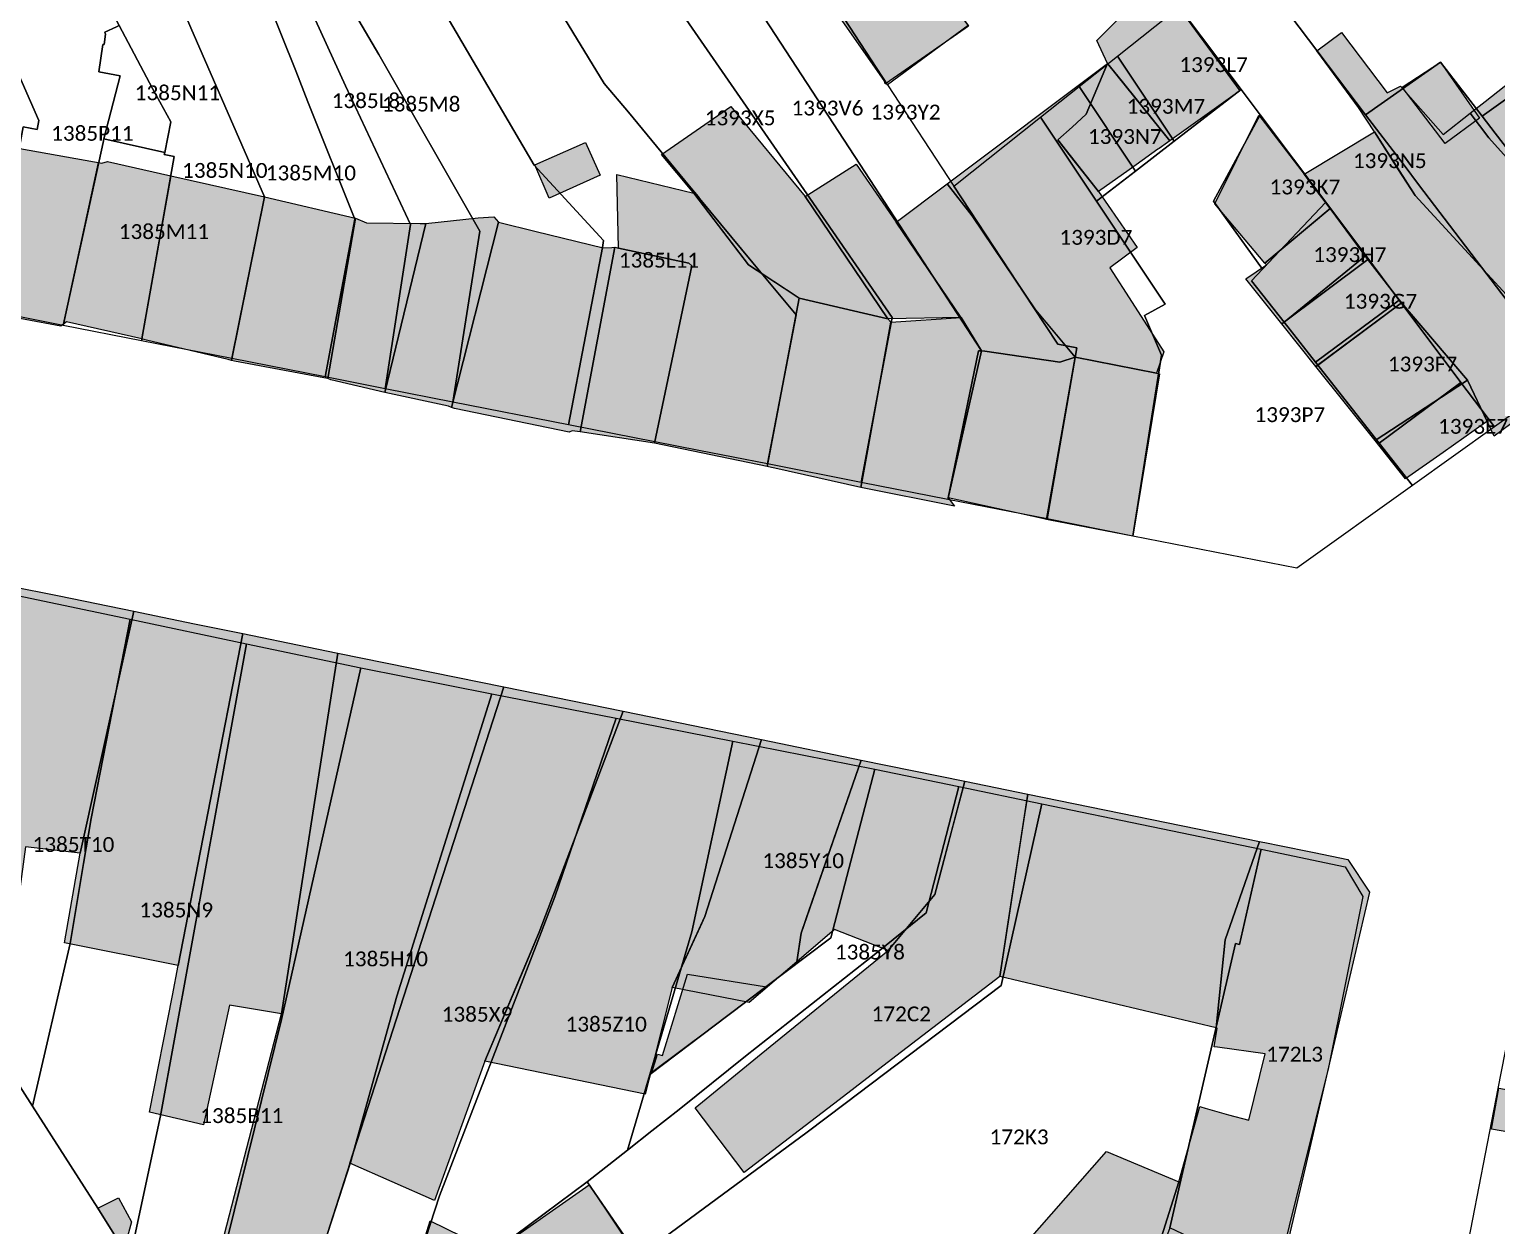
# Model space of a CAD drawing. Header units: metres. Extents: x 113120 to 240396, y 120329 to 242116.
# Drawn here: x 116539.4 to 116618.3, y 121704.6 to 121769 of the extents above; entities that cross this region are included whole.
import ezdxf

# ---------------------------------------------------------------- set-up
doc = ezdxf.new("R2010")
doc.units = ezdxf.units.M
doc.header["$LTSCALE"] = 3
for name, color, linetype, lineweight in [('Bpn_CaPa', 78, 'Continuous', 0), ('Bpn_ReBu', 4, 'Continuous', 0), ('Bpt_CaNu', 7, 'Continuous', 0), ('Hachure bâtiment', 11, 'Continuous', 0)]:
    doc.layers.add(name, color=color, linetype=linetype, lineweight=lineweight)
doc.styles.add('Legend', font='')
doc.styles.get('Legend').set_extended_font_data('Calibri')

msp = doc.modelspace()

# ---------------------------------------------------------------- hatches: boundary and pattern name
at = {"layer": 'Hachure bâtiment'}
h = msp.add_hatch(color=256, dxfattribs=at)
h.dxf.hatch_style = 1
h.paths.add_polyline_path([(116632.772, 121757.809), (116623.34, 121769.505), (116619.287, 121774.258), (116616.855, 121777.885), (116622.573, 121779.522), (116636.965, 121760.913), (116636.97, 121760.907)])
h.paths.add_polyline_path([(116617.417, 121764.168), (116615.567, 121762.801), (116613.259, 121765.843), (116615.317, 121767.184)], flags=16)
h = msp.add_hatch(color=256, dxfattribs=at)
h.dxf.hatch_style = 1
h.paths.add_polyline_path([(116589.928, 121769.129), (116589.745, 121768.997), (116585.451, 121766.029), (116585.441, 121766.022), (116585.375, 121766.192), (116582.788, 121769.908), (116587.095, 121772.938)])
h = msp.add_hatch(color=256, dxfattribs=at)
h.dxf.hatch_style = 1
h.paths.add_polyline_path([(116600.842, 121770.67), (116604.525, 121765.649), (116600.755, 121762.959), (116597.408, 121767.117), (116596.819, 121768.348), (116599.924, 121771.487)])
h = msp.add_hatch(color=256, dxfattribs=at)
h.dxf.hatch_style = 1
h.paths.add_polyline_path([(116617.417, 121764.168), (116615.567, 121762.801), (116613.259, 121765.843), (116615.317, 121767.184)], flags=16)
h.paths.add_polyline_path([(116613.067, 121761.397), (116611.772, 121763.433), (116610.918, 121764.752), (116608.67, 121767.8), (116610, 121768.779), (116612.46, 121765.532), (116613.162, 121765.887), (116615.461, 121763.286), (116616.915, 121764.433), (116617.933, 121763.11), (116620.312, 121760.462), (116626.974, 121753.528), (116625.607, 121752.519), (116625.228, 121752.239), (116623.497, 121750.962), (116622.768, 121750.423), (116613.951, 121760.009)])
h = msp.add_hatch(color=256, dxfattribs=at)
h.dxf.hatch_style = 1
h.paths.add_polyline_path([(116590.122, 121758.91), (116588.774, 121760.634), (116597.408, 121767.117), (116596.256, 121764.384), (116595.494, 121763.693), (116594.733, 121763.001), (116596.918, 121760.221), (116598.995, 121757.208), (116597.528, 121756.125), (116598.736, 121754.248), (116600.441, 121751.602), (116600.047, 121750.446), (116595.664, 121751.317), (116593.885, 121753.436), (116593.53, 121753.859)])
h = msp.add_hatch(color=256, dxfattribs=at)
h.dxf.hatch_style = 1
h.paths.add_polyline_path([(116596.256, 121764.384), (116597.408, 121767.117), (116598.192, 121766.143), (116600.755, 121762.959), (116600.624, 121762.865), (116600.178, 121762.547), (116600.107, 121762.496), (116598.942, 121761.665), (116598.563, 121761.394), (116596.918, 121760.221), (116595.344, 121762.223), (116594.733, 121763.001), (116595.494, 121763.693)])
h = msp.add_hatch(color=256, dxfattribs=at)
h.dxf.hatch_style = 1
h.paths.add_polyline_path([(116617.417, 121764.168), (116615.567, 121762.801), (116613.259, 121765.843), (116615.317, 121767.184)], flags=16)
h.paths.add_polyline_path([(116611.772, 121763.433), (116613.951, 121760.009), (116622.768, 121750.423), (116618.214, 121747.061), (116616.769, 121750.063), (116613.229, 121754.24), (116611.412, 121756.562), (116609.38, 121759.307), (116607.985, 121761.151)])
h = msp.add_hatch(color=256, dxfattribs=at)
h.dxf.hatch_style = 1
h.paths.add_polyline_path([(116626.974, 121753.528), (116620.312, 121760.462), (116617.933, 121763.11), (116616.915, 121764.433), (116617.728, 121765.075), (116619.868, 121766.764), (116623.642, 121763.316), (116629.577, 121755.449)])
h.paths.add_polyline_path([(116617.417, 121764.168), (116615.567, 121762.801), (116613.259, 121765.843), (116615.317, 121767.184)], flags=16)
h = msp.add_hatch(color=256, dxfattribs=at)
h.dxf.hatch_style = 1
h.paths.add_polyline_path([(116573.405, 121762.216), (116577.137, 121764.802), (116581.138, 121759.959), (116585.583, 121753.369), (116580.808, 121754.487), (116578.075, 121756.281), (116575.141, 121760.127)])
h = msp.add_hatch(color=256, dxfattribs=at)
h.dxf.hatch_style = 1
h.paths.add_polyline_path([(116605.549, 121764.343), (116607.985, 121761.151), (116609.38, 121759.307), (116605.872, 121756.37), (116603.182, 121759.555)])
h = msp.add_hatch(color=256, dxfattribs=at)
h.dxf.hatch_style = 1
h.paths.add_polyline_path([(116542.886, 121761.829), (116543.107, 121761.787), (116541.216, 121753.089), (116541.074, 121752.969), (116537.213, 121753.687), (116538.869, 121762.546)])
h = msp.add_hatch(color=256, dxfattribs=at)
h.dxf.hatch_style = 1
h.paths.add_polyline_path([(116570.1, 121761.101), (116567.35, 121759.868), (116566.574, 121761.662), (116569.317, 121762.868)])
h = msp.add_hatch(color=256, dxfattribs=at)
h.dxf.hatch_style = 1
h.paths.add_polyline_path([(116546.996, 121761.077), (116545.439, 121752.291), (116541.369, 121753.218), (116541.216, 121753.089), (116543.107, 121761.787), (116543.278, 121761.754), (116543.581, 121761.849)])
h = msp.add_hatch(color=256, dxfattribs=at)
h.dxf.hatch_style = 1
h.paths.add_polyline_path([(116583.87, 121761.704), (116586.026, 121758.57), (116589.507, 121753.439), (116585.583, 121753.369), (116581.138, 121759.959)])
h = msp.add_hatch(color=256, dxfattribs=at)
h.dxf.hatch_style = 1
h.paths.add_polyline_path([(116552.033, 121759.94), (116550.25, 121751.133), (116550.073, 121751.175), (116545.674, 121752.227), (116545.439, 121752.291), (116546.996, 121761.077)])
h = msp.add_hatch(color=256, dxfattribs=at)
h.dxf.hatch_style = 1
h.paths.add_polyline_path([(116579.994, 121755.022), (116580.808, 121754.487), (116579.084, 121745.421), (116573.024, 121746.678), (116575.03, 121756.225), (116574.867, 121756.371), (116571.091, 121757.18), (116571, 121761.133), (116575.141, 121760.127), (116575.697, 121759.399), (116578.075, 121756.281)])
h = msp.add_hatch(color=256, dxfattribs=at)
h.dxf.hatch_style = 1
h.paths.add_polyline_path([(116590.791, 121751.638), (116590.625, 121751.647), (116590.614, 121751.664), (116589.636, 121753.249), (116589.642, 121753.253), (116589.648, 121753.256), (116589.519, 121753.439), (116589.507, 121753.439), (116586.026, 121758.57), (116588.774, 121760.634), (116590.122, 121758.91), (116590.889, 121757.774), (116593.53, 121753.859), (116595.664, 121751.317), (116594.83, 121751.037)])
h = msp.add_hatch(color=256, dxfattribs=at)
h.dxf.hatch_style = 1
h.paths.add_polyline_path([(116556.925, 121758.785), (116555.447, 121750.157), (116555.231, 121750.197), (116550.421, 121751.095), (116550.25, 121751.133), (116552.033, 121759.94)])
h = msp.add_hatch(color=256, dxfattribs=at)
h.dxf.hatch_style = 1
h.paths.add_polyline_path([(116609.372, 121759.3), (116609.38, 121759.307), (116611.412, 121756.562), (116606.781, 121753.104), (116604.855, 121755.518), (116605.955, 121756.272), (116605.872, 121756.37)])
h = msp.add_hatch(color=256, dxfattribs=at)
h.dxf.hatch_style = 1
h.paths.add_polyline_path([(116557.518, 121758.548), (116560.419, 121758.5), (116560.716, 121758.504), (116558.502, 121749.404), (116555.605, 121750.089), (116555.447, 121750.157), (116556.925, 121758.785)])
h = msp.add_hatch(color=256, dxfattribs=at)
h.dxf.hatch_style = 1
h.paths.add_polyline_path([(116564.623, 121758.568), (116562.101, 121748.605), (116561.942, 121748.673), (116558.502, 121749.404), (116560.716, 121758.504), (116563.528, 121758.815), (116564.375, 121758.863)])
h = msp.add_hatch(color=256, dxfattribs=at)
h.dxf.hatch_style = 1
h.paths.add_polyline_path([(116566.652, 121758.072), (116570.263, 121757.19), (116570.725, 121757.216), (116570.879, 121757.225), (116569.015, 121747.286), (116568.583, 121747.352), (116568.434, 121747.266), (116562.259, 121748.537), (116562.101, 121748.605), (116564.623, 121758.568)])
h = msp.add_hatch(color=256, dxfattribs=at)
h.dxf.hatch_style = 1
h.paths.add_polyline_path([(116571.091, 121757.18), (116574.867, 121756.371), (116575.03, 121756.225), (116573.024, 121746.678), (116569.015, 121747.286), (116570.879, 121757.225)])
h = msp.add_hatch(color=256, dxfattribs=at)
h.dxf.hatch_style = 1
h.paths.add_polyline_path([(116613.228, 121754.24), (116608.619, 121750.801), (116606.781, 121753.104), (116611.412, 121756.562)])
h = msp.add_hatch(color=256, dxfattribs=at)
h.dxf.hatch_style = 1
h.paths.add_polyline_path([(116585.583, 121753.369), (116585.748, 121753.185), (116584.134, 121744.292), (116579.492, 121745.326), (116579.321, 121745.366), (116579.084, 121745.421), (116580.808, 121754.487)])
h = msp.add_hatch(color=256, dxfattribs=at)
h.dxf.hatch_style = 1
h.paths.add_polyline_path([(116608.623, 121750.804), (116609.272, 121751.288), (116613.229, 121754.24), (116616.769, 121750.063), (116611.8, 121746.816), (116608.619, 121750.801)])
h = msp.add_hatch(color=256, dxfattribs=at)
h.dxf.hatch_style = 1
h.paths.add_polyline_path([(116590.625, 121751.647), (116590.456, 121751.645), (116588.835, 121743.736), (116589.169, 121743.292), (116584.134, 121744.292), (116585.748, 121753.185), (116589.519, 121753.439)])
h = msp.add_hatch(color=256, dxfattribs=at)
h.dxf.hatch_style = 1
h.paths.add_polyline_path([(116590.791, 121751.638), (116594.83, 121751.037), (116595.664, 121751.317), (116594.116, 121742.57), (116593.896, 121742.618), (116588.835, 121743.736), (116590.456, 121751.645), (116590.625, 121751.647)])
h = msp.add_hatch(color=256, dxfattribs=at)
h.dxf.hatch_style = 1
h.paths.add_polyline_path([(116600.047, 121750.446), (116600.196, 121750.416), (116598.822, 121741.988), (116598.762, 121741.675), (116594.297, 121742.544), (116594.116, 121742.57), (116595.664, 121751.317)])
h = msp.add_hatch(color=256, dxfattribs=at)
h.dxf.hatch_style = 1
h.paths.add_polyline_path([(116613.444, 121744.756), (116611.8, 121746.816), (116616.25, 121749.723), (116616.769, 121750.063), (116617.832, 121747.854), (116617.699, 121747.759), (116615.469, 121746.185)])
h = msp.add_hatch(color=256, dxfattribs=at)
h.dxf.hatch_style = 1
h.paths.add_polyline_path([(116540.977, 121738.455), (116544.998, 121737.632), (116542.118, 121724.607), (116539.169, 121724.95), (116538.83, 121722.42), (116535.622, 121722.703), (116535.628, 121724.413), (116535.771, 121725.346), (116537.887, 121739.087), (116538.266, 121739.009)])
h = msp.add_hatch(color=256, dxfattribs=at)
h.dxf.hatch_style = 1
h.paths.add_polyline_path([(116541.274, 121719.793), (116542.118, 121724.607), (116544.998, 121737.632), (116546.546, 121737.316), (116548.274, 121736.962), (116550.873, 121736.43), (116547.392, 121718.559)])
h = msp.add_hatch(color=256, dxfattribs=at)
h.dxf.hatch_style = 1
h.paths.add_polyline_path([(116547.076, 121716.948), (116547.392, 121718.559), (116550.874, 121736.43), (116554.328, 121735.724), (116555.986, 121735.385), (116552.949, 121715.968), (116550.147, 121716.435), (116548.749, 121709.987), (116545.84, 121710.666)])
h = msp.add_hatch(color=256, dxfattribs=at)
h.dxf.hatch_style = 1
h.paths.add_polyline_path([(116555.986, 121735.385), (116564.912, 121733.559), (116556.621, 121707.927), (116552.085, 121693.774), (116550.408, 121692.925), (116548.006, 121696.884), (116552.949, 121715.968)])
h = msp.add_hatch(color=256, dxfattribs=at)
h.dxf.hatch_style = 1
h.paths.add_polyline_path([(116571.328, 121732.247), (116566.822, 121720.356), (116565.956, 121718.304), (116563.894, 121713.418), (116561.185, 121705.922), (116556.621, 121707.927), (116564.912, 121733.559)])
h = msp.add_hatch(color=256, dxfattribs=at)
h.dxf.hatch_style = 1
h.paths.add_polyline_path([(116578.789, 121730.721), (116575.732, 121721.195), (116575.476, 121720.642), (116573.973, 121717.38), (116572.893, 121713.117), (116572.519, 121711.645), (116563.894, 121713.418), (116566.822, 121720.356), (116571.328, 121732.247)])
h = msp.add_hatch(color=256, dxfattribs=at)
h.dxf.hatch_style = 1
h.paths.add_polyline_path([(116578.114, 121716.581), (116573.973, 121717.38), (116575.732, 121721.195), (116578.789, 121730.721), (116584.143, 121729.626), (116580.91, 121720.298), (116580.676, 121718.76)])
h = msp.add_hatch(color=256, dxfattribs=at)
h.dxf.hatch_style = 1
h.paths.add_polyline_path([(116580.676, 121718.76), (116580.91, 121720.298), (116581.185, 121721.091), (116584.143, 121729.626), (116589.716, 121728.486), (116589.026, 121725.86), (116588.505, 121723.876), (116588.116, 121722.393), (116588.115, 121722.39), (116588.113, 121722.381), (116585.597, 121719.373), (116582.716, 121720.495)])
h = msp.add_hatch(color=256, dxfattribs=at)
h.dxf.hatch_style = 1
h.paths.add_polyline_path([(116588.113, 121722.381), (116589.716, 121728.486), (116593.111, 121727.792), (116592.94, 121726.672), (116592.726, 121725.278), (116591.604, 121717.967), (116585.78, 121713.501), (116582.968, 121711.343), (116577.852, 121707.419), (116575.21, 121710.912), (116578.765, 121713.807), (116585.597, 121719.373)])
h = msp.add_hatch(color=256, dxfattribs=at)
h.dxf.hatch_style = 1
h.paths.add_polyline_path([(116603.248, 121715.214), (116603.246, 121715.206), (116591.604, 121717.967), (116593.111, 121727.792), (116605.58, 121725.241), (116603.735, 121719.938)])
h = msp.add_hatch(color=256, dxfattribs=at)
h.dxf.hatch_style = 1
h.paths.add_polyline_path([(116605.58, 121725.241), (116606.052, 121725.145), (116606.574, 121725.038), (116608.525, 121724.639), (116610.332, 121724.27), (116611.498, 121722.513), (116609.354, 121713.321), (116608.414, 121709.29), (116606.393, 121700.631), (116602.89, 121701.523), (116601.618, 121701.846), (116600.859, 121702.04), (116600.482, 121702.136), (116600.19, 121702.21), (116599.785, 121702.313), (116601.235, 121706.924), (116602.37, 121710.967), (116602.427, 121710.951), (116602.659, 121710.886), (116603.921, 121710.536), (116605.014, 121710.233), (116605.885, 121713.809), (116603.327, 121714.168), (116603.318, 121714.169), (116603.143, 121714.194), (116603.31, 121715.191), (116603.247, 121715.206), (116603.735, 121719.938)])
h = msp.add_hatch(color=256, dxfattribs=at)
h.dxf.hatch_style = 1
h.paths.add_polyline_path([(116579.057, 121717.408), (116572.883, 121712.801), (116573.183, 121713.785), (116573.45, 121713.718), (116574.8, 121718.101)])
h = msp.add_hatch(color=256, dxfattribs=at)
h.dxf.hatch_style = 1
h.paths.add_polyline_path([(116621.45, 121702.618), (116618.781, 121702.939), (116619.999, 121709.416), (116622.3, 121709.018)], flags=16)
h.paths.add_polyline_path([(116628.54, 121710.141), (116633.45, 121709.251), (116633.35, 121708.901), (116638.079, 121707.971), (116644.951, 121706.621), (116644.417, 121703.118), (116638.217, 121704.001), (116637.557, 121699.564), (116635.517, 121699.668), (116636.05, 121705.718), (116633.817, 121706.118), (116632.717, 121702.318), (116630.8, 121702.651), (116631.267, 121705.468), (116627.867, 121706.468), (116625.967, 121696.818), (116621.95, 121697.601), (116621.833, 121696.179), (116616.145, 121697.296), (116617.3, 121703.118), (116621.45, 121702.618), (116622.3, 121709.018), (116618.067, 121709.751), (116618.467, 121711.968)])
h = msp.add_hatch(color=256, dxfattribs=at)
h.dxf.hatch_style = 1
h.paths.add_polyline_path([(116599.785, 121702.313), (116594.834, 121702.507), (116592.976, 121703.558), (116597.356, 121708.555), (116601.235, 121706.924)])
h = msp.add_hatch(color=256, dxfattribs=at)
h.dxf.hatch_style = 1
h.paths.add_polyline_path([(116572.441, 121702.36), (116566.967, 121698.568), (116576.967, 121683.251), (116578.983, 121684.651), (116582.367, 121680.451), (116579.167, 121678.068), (116577.65, 121680.168), (116577.317, 121680.201), (116574.767, 121677.418), (116560.383, 121700.026), (116559.65, 121700.668), (116560.95, 121704.818), (116564.35, 121703.151), (116569.5, 121706.768)])
h = msp.add_hatch(color=256, dxfattribs=at)
h.dxf.hatch_style = 1
h.paths.add_polyline_path([(116544.867, 121704.768), (116544.467, 121703.268), (116543.067, 121705.501), (116544.167, 121706.051)])

# ---------------------------------------------------------------- linework, layer by layer
at = {"layer": 'Bpn_CaPa'}
for points in [[(116527.018, 121782.6), (116530.779, 121784.914), (116536.836, 121771.037), (116537.08, 121770.478), (116538.548, 121767.116), (116539.885, 121764.051), (116539.789, 121763.561), (116539.053, 121763.705), (116537.234, 121753.8), (116532.37, 121754.757), (116533.916, 121764.062), (116533.034, 121767.332), (116532.361, 121769.801), (116530.926, 121774.432), (116527.018, 121782.6)], [(116566.105, 121772.961), (116561.555, 121770.149), (116566.55, 121761.65), (116570.276, 121757.583), (116570.222, 121757.215), (116568.386, 121747.67), (116562.174, 121748.892), (116563.626, 121758.099), (116558.183, 121767.601), (116554.55, 121773.8), (116552.743, 121777.213), (116556.25, 121779.017), (116560.911, 121781.414), (116563.688, 121776.905), (116565.647, 121773.726), (116566.105, 121772.961)], [(116585.565, 121765.971), (116589.13, 121760.511), (116593.4, 121754.017), (116594.722, 121752.01), (116595.749, 121751.808), (116594.159, 121742.599), (116588.817, 121743.65), (116590.625, 121751.646), (116585.919, 121758.866), (116584.07, 121761.702), (116573.546, 121777.845), (116576.697, 121779.489), (116582.921, 121770.001), (116585.565, 121765.971)], [(116570.169, 121776.084), (116573.546, 121777.845), (116584.07, 121761.702), (116585.919, 121758.866), (116590.625, 121751.646), (116588.817, 121743.65), (116584.14, 121744.57), (116585.808, 121753.45), (116581.38, 121759.858), (116570.169, 121776.084)], [(116606.08, 121771.211), (116609.35, 121773.417), (116608.117, 121775.467), (116617.455, 121777.993), (116620.975, 121773.134), (116624.035, 121768.909), (116620.649, 121766.488), (116617.558, 121764.278), (116615.317, 121767.183), (116611.295, 121764.358), (116607.207, 121769.73), (116606.08, 121771.211)], [(116566.105, 121772.961), (116565.647, 121773.726), (116570.169, 121776.084), (116581.38, 121759.858), (116585.808, 121753.45), (116584.14, 121744.57), (116579.111, 121745.56), (116580.655, 121753.587), (116578.316, 121756.379), (116575.445, 121759.857), (116575.368, 121759.95), (116574.895, 121760.523), (116571.621, 121764.488), (116570.31, 121766.045), (116566.105, 121772.961)], [(116618.224, 121747.55), (116616.423, 121749.949), (116613.098, 121754.381), (116612.599, 121755.045), (116611.297, 121756.78), (116609.144, 121759.65), (116605.615, 121764.353), (116604.595, 121765.711), (116603.612, 121767.021), (116601.262, 121770.154), (116599.2, 121772.9), (116602.85, 121775.65), (116604.4, 121773.417), (116606.08, 121771.211), (116607.207, 121769.73), (116611.295, 121764.358), (116613.36, 121761.644), (116614.146, 121760.611), (116622.02, 121750.264), (116618.224, 121747.55)], [(116544.208, 121769.155), (116544.064, 121769.089), (116543.438, 121768.802), (116543.483, 121768.699), (116543.409, 121768.138), (116543.323, 121768.144), (116543.108, 121766.675), (116544.265, 121766.458), (116543.394, 121763.064), (116543.342, 121762.861), (116541.201, 121753.019), (116537.234, 121753.8), (116539.053, 121763.705), (116539.789, 121763.561), (116539.885, 121764.051), (116538.548, 121767.116), (116537.08, 121770.478), (116536.836, 121771.037), (116541.967, 121773.396), (116543.165, 121771.13), (116544.208, 121769.155)], [(116553.076, 121773.193), (116554.55, 121773.8), (116558.183, 121767.601), (116563.626, 121758.099), (116562.174, 121748.892), (116558.53, 121749.609), (116559.891, 121758.45), (116556.397, 121765.905), (116553.076, 121773.193)], [(116555.289, 121750.247), (116556.889, 121758.743), (116554.371, 121765.06), (116553.712, 121766.714), (116551.403, 121772.505), (116553.076, 121773.193), (116556.397, 121765.905), (116559.891, 121758.45), (116558.53, 121749.609), (116555.289, 121750.247)], [(116566.105, 121772.961), (116570.31, 121766.045), (116571.621, 121764.488), (116574.895, 121760.523), (116575.368, 121759.95), (116575.445, 121759.857), (116578.316, 121756.379), (116580.655, 121753.587), (116579.111, 121745.56), (116575.412, 121746.287), (116568.386, 121747.67), (116570.222, 121757.215), (116570.276, 121757.583), (116566.55, 121761.65), (116561.555, 121770.149), (116566.105, 121772.961)], [(116585.565, 121765.971), (116582.921, 121770.001), (116587.026, 121773.031), (116589.911, 121769.152), (116585.565, 121765.971)], [(116545.421, 121752.189), (116547.179, 121762.106), (116546.639, 121762.213), (116546.663, 121762.331), (116546.987, 121763.979), (116545.996, 121765.773), (116544.208, 121769.155), (116543.165, 121771.13), (116546.717, 121772.217), (116547.311, 121770.82), (116548.067, 121769.04), (116552.033, 121759.939), (116550.271, 121751.235), (116545.421, 121752.189)], [(116555.289, 121750.247), (116550.271, 121751.235), (116552.033, 121759.939), (116548.067, 121769.04), (116547.311, 121770.82), (116551.403, 121772.505), (116553.712, 121766.714), (116554.371, 121765.06), (116556.889, 121758.743), (116555.289, 121750.247)], [(116600.991, 121762.935), (116597.942, 121767.515), (116601.262, 121770.154), (116603.612, 121767.021), (116604.595, 121765.711), (116600.991, 121762.935)], [(116546.663, 121762.331), (116543.394, 121763.064), (116544.265, 121766.458), (116543.108, 121766.675), (116543.323, 121768.144), (116543.409, 121768.138), (116543.483, 121768.699), (116543.438, 121768.802), (116544.064, 121769.089), (116544.208, 121769.155), (116545.996, 121765.773), (116546.987, 121763.979), (116546.663, 121762.331)], [(116600.991, 121762.935), (116598.9, 121761.325), (116595.873, 121765.871), (116597.942, 121767.515), (116600.991, 121762.935)], [(116611.295, 121764.358), (116615.317, 121767.183), (116617.558, 121764.278), (116618.263, 121763.363), (116620.217, 121760.829), (116626.11, 121753.187), (116622.02, 121750.264), (116614.146, 121760.611), (116613.36, 121761.644), (116611.295, 121764.358)], [(116617.558, 121764.278), (116620.649, 121766.488), (116623.308, 121763.039), (116629.201, 121755.397), (116626.11, 121753.187), (116620.217, 121760.829), (116618.263, 121763.363), (116617.558, 121764.278)], [(116595.873, 121765.871), (116598.9, 121761.325), (116596.808, 121759.714), (116593.804, 121764.226), (116595.873, 121765.871)], [(116600.991, 121762.935), (116604.595, 121765.711), (116605.615, 121764.353), (116603.1, 121759.7), (116605.737, 121756.039), (116605.15, 121755.417), (116606.904, 121753.189), (116608.598, 121751.035), (116612.024, 121746.679), (116613.817, 121744.4), (116607.598, 121739.954), (116598.761, 121741.674), (116600.3, 121751.417), (116599.4, 121753.55), (116600.5, 121754.167), (116598.284, 121757.497), (116596.808, 121759.714), (116598.9, 121761.325), (116600.991, 121762.935)], [(116598.761, 121741.674), (116594.159, 121742.599), (116595.749, 121751.808), (116594.722, 121752.01), (116593.4, 121754.017), (116589.13, 121760.511), (116593.804, 121764.226), (116596.808, 121759.714), (116598.284, 121757.497), (116600.5, 121754.167), (116599.4, 121753.55), (116600.3, 121751.417), (116598.761, 121741.674)], [(116605.615, 121764.353), (116609.144, 121759.65), (116605.737, 121756.039), (116603.1, 121759.7), (116605.615, 121764.353)], [(116546.663, 121762.331), (116546.639, 121762.213), (116547.179, 121762.106), (116545.421, 121752.189), (116541.201, 121753.019), (116543.342, 121762.861), (116543.394, 121763.064), (116546.663, 121762.331)], [(116605.737, 121756.039), (116609.144, 121759.65), (116611.297, 121756.78), (116606.904, 121753.189), (116605.15, 121755.417), (116605.737, 121756.039)], [(116613.098, 121754.381), (116608.598, 121751.035), (116606.904, 121753.189), (116611.297, 121756.78), (116612.599, 121755.045), (116613.098, 121754.381)], [(116613.098, 121754.381), (116616.423, 121749.949), (116612.024, 121746.679), (116608.598, 121751.035), (116613.098, 121754.381)], [(116618.224, 121747.55), (116613.817, 121744.4), (116612.024, 121746.679), (116616.423, 121749.949), (116618.224, 121747.55)], [(116539.543, 121710.997), (116534.309, 121719.18), (116535.1, 121722.646), (116536.66, 121729.464), (116538.732, 121738.48), (116544.796, 121737.202), (116542.7, 121726.485), (116542.285, 121724.055), (116541.567, 121719.747), (116539.543, 121710.997)], [(116551.061, 121735.882), (116546.442, 121710.465), (116544.779, 121702.779), (116544.467, 121703.267), (116543.067, 121705.5), (116539.543, 121710.997), (116541.567, 121719.747), (116542.285, 121724.055), (116542.7, 121726.485), (116544.796, 121737.202), (116551.061, 121735.882)], [(116516.937, 121732.122), (116520.204, 121736.185), (116520.521, 121735.902), (116526.505, 121730.559), (116528.308, 121728.949), (116531.1, 121724.25), (116532.3, 121722.217), (116534.309, 121719.18), (116539.543, 121710.997), (116543.067, 121705.5), (116544.467, 121703.267), (116544.779, 121702.779), (116539.93, 121699.847), (116530.247, 121716.939), (116526.762, 121723.163), (116525.454, 121725.498), (116517.867, 121731.451), (116516.937, 121732.122)], [(116551.061, 121735.882), (116557.224, 121734.583), (116552.95, 121715.667), (116548.25, 121696.617), (116550.567, 121693.017), (116549.444, 121692.179), (116545.827, 121689.478), (116539.93, 121699.847), (116544.779, 121702.779), (116546.442, 121710.465), (116551.061, 121735.882)], [(116557.224, 121734.583), (116564.269, 121733.194), (116559.157, 121716.912), (116556.667, 121707.967), (116552.167, 121694.05), (116551.543, 121693.647), (116550.567, 121693.017), (116548.25, 121696.617), (116552.95, 121715.667), (116557.224, 121734.583)], [(116553.36, 121694.938), (116552.167, 121694.05), (116556.667, 121707.967), (116559.157, 121716.912), (116564.269, 121733.194), (116570.967, 121731.873), (116567.658, 121722.268), (116566.735, 121719.873), (116561.45, 121706.167), (116559.23, 121699.325), (116556.839, 121697.538), (116553.36, 121694.938)], [(116571.568, 121708.63), (116569.393, 121706.924), (116565.546, 121704.048), (116564.623, 121703.357), (116563.693, 121702.662), (116560.349, 121700.161), (116559.23, 121699.325), (116561.45, 121706.167), (116566.735, 121719.873), (116567.658, 121722.268), (116570.967, 121731.873), (116577.24, 121730.636), (116575.026, 121720.371), (116573.913, 121716.591), (116572.769, 121712.707), (116572.662, 121712.344), (116572.353, 121711.294), (116571.568, 121708.63)], [(116572.769, 121712.707), (116573.913, 121716.591), (116575.026, 121720.371), (116577.24, 121730.636), (116584.878, 121729.129), (116582.511, 121720.047), (116581.134, 121719.01), (116576.977, 121715.881), (116572.769, 121712.707)], [(116571.568, 121708.63), (116572.353, 121711.294), (116572.662, 121712.344), (116572.769, 121712.707), (116576.977, 121715.881), (116581.134, 121719.01), (116582.511, 121720.047), (116584.878, 121729.129), (116589.401, 121728.194), (116587.635, 121721.401), (116585.016, 121719.286), (116577.924, 121713.682), (116574.345, 121710.808), (116572.886, 121709.663), (116571.568, 121708.63)], [(116571.568, 121708.63), (116572.886, 121709.663), (116574.345, 121710.808), (116577.924, 121713.682), (116585.016, 121719.286), (116587.635, 121721.401), (116589.401, 121728.194), (116593.863, 121727.272), (116591.673, 121717.481), (116583.283, 121711.133), (116581.233, 121709.601), (116572.159, 121702.909), (116569.393, 121706.924), (116571.568, 121708.63)], [(116600.75, 121704.45), (116599.479, 121701.005), (116598.333, 121701.531), (116593.25, 121704.017), (116589.55, 121699.767), (116582.241, 121691.666), (116581.28, 121690.592), (116572.5, 121702.4), (116572.159, 121702.909), (116581.233, 121709.601), (116583.283, 121711.133), (116591.673, 121717.481), (116593.863, 121727.272), (116605.669, 121724.829), (116604.514, 121719.691), (116604.289, 121719.742), (116603.249, 121715.25), (116600.75, 121704.45)], [(116600.75, 121704.45), (116603.249, 121715.25), (116604.289, 121719.742), (116604.514, 121719.691), (116605.669, 121724.829), (116610.192, 121723.879), (116611.144, 121722.281), (116609.3, 121713.083), (116606.475, 121701.743), (116600.75, 121704.45)], [(116626.653, 121701.358), (116623.701, 121701.893), (116616.715, 121703.16), (116618.434, 121711.941), (116620.384, 121721.897), (116630.302, 121719.934), (116628.378, 121710.138), (116627.664, 121706.505), (116630.37, 121706.014), (116629.359, 121700.867), (116626.653, 121701.358)], [(116572.159, 121702.909), (116572.5, 121702.4), (116568.757, 121699.807), (116565.546, 121704.048), (116569.393, 121706.924), (116572.159, 121702.909)]]:
    msp.add_lwpolyline(points, close=True, dxfattribs=at)
at = {"layer": 'Bpn_ReBu'}
for points in [[(116589.928, 121769.129), (116589.745, 121768.997), (116585.451, 121766.029), (116585.441, 121766.022), (116585.375, 121766.192), (116582.788, 121769.908), (116587.095, 121772.938), (116589.928, 121769.129)], [(116600.842, 121770.67), (116604.525, 121765.649), (116600.755, 121762.959), (116597.408, 121767.117), (116596.819, 121768.348), (116599.924, 121771.487), (116600.842, 121770.67)], [(116613.067, 121761.397), (116611.772, 121763.433), (116610.918, 121764.752), (116608.67, 121767.8), (116610, 121768.779), (116612.46, 121765.532), (116613.162, 121765.887), (116615.461, 121763.286), (116616.915, 121764.433), (116617.933, 121763.11), (116620.312, 121760.462), (116626.974, 121753.528), (116625.607, 121752.519), (116625.228, 121752.239), (116623.497, 121750.962), (116622.768, 121750.423), (116613.951, 121760.009), (116613.067, 121761.397)], [(116590.122, 121758.91), (116588.774, 121760.634), (116597.408, 121767.117), (116596.256, 121764.384), (116595.494, 121763.693), (116594.733, 121763.001), (116596.918, 121760.221), (116598.995, 121757.208), (116597.528, 121756.125), (116598.736, 121754.248), (116600.441, 121751.602), (116600.047, 121750.446), (116595.664, 121751.317), (116593.885, 121753.436), (116593.53, 121753.859), (116590.122, 121758.91)], [(116596.256, 121764.384), (116597.408, 121767.117), (116598.192, 121766.143), (116600.755, 121762.959), (116600.624, 121762.865), (116600.178, 121762.547), (116600.107, 121762.496), (116598.942, 121761.665), (116598.563, 121761.394), (116596.918, 121760.221), (116595.344, 121762.223), (116594.733, 121763.001), (116595.494, 121763.693), (116596.256, 121764.384)], [(116617.417, 121764.168), (116615.567, 121762.801), (116613.259, 121765.843), (116615.317, 121767.184), (116617.417, 121764.168)], [(116626.974, 121753.528), (116620.312, 121760.462), (116617.933, 121763.11), (116616.915, 121764.433), (116617.728, 121765.075), (116619.868, 121766.764), (116623.642, 121763.316), (116629.577, 121755.449), (116626.974, 121753.528)], [(116573.405, 121762.216), (116577.137, 121764.802), (116581.138, 121759.959), (116585.583, 121753.369), (116580.808, 121754.487), (116578.075, 121756.281), (116575.141, 121760.127), (116573.405, 121762.216)], [(116605.549, 121764.343), (116607.985, 121761.151), (116609.38, 121759.307), (116605.872, 121756.37), (116603.182, 121759.555), (116605.549, 121764.343)], [(116611.772, 121763.433), (116613.951, 121760.009), (116622.768, 121750.423), (116618.214, 121747.061), (116616.769, 121750.063), (116613.229, 121754.24), (116611.412, 121756.562), (116609.38, 121759.307), (116607.985, 121761.151), (116611.772, 121763.433)], [(116542.886, 121761.829), (116543.107, 121761.787), (116541.216, 121753.089), (116541.074, 121752.969), (116537.213, 121753.687), (116538.869, 121762.546), (116542.886, 121761.829)], [(116570.1, 121761.101), (116567.35, 121759.868), (116566.574, 121761.662), (116569.317, 121762.868), (116570.1, 121761.101)], [(116546.996, 121761.077), (116545.439, 121752.291), (116541.369, 121753.218), (116541.216, 121753.089), (116543.107, 121761.787), (116543.278, 121761.754), (116543.581, 121761.849), (116546.996, 121761.077)], [(116583.87, 121761.704), (116586.026, 121758.57), (116589.507, 121753.439), (116585.583, 121753.369), (116581.138, 121759.959), (116583.87, 121761.704)], [(116552.033, 121759.94), (116550.25, 121751.133), (116550.073, 121751.175), (116545.674, 121752.227), (116545.439, 121752.291), (116546.996, 121761.077), (116552.033, 121759.94)], [(116579.994, 121755.022), (116580.808, 121754.487), (116579.084, 121745.421), (116573.024, 121746.678), (116575.03, 121756.225), (116574.867, 121756.371), (116571.091, 121757.18), (116571, 121761.133), (116575.141, 121760.127), (116575.697, 121759.399), (116578.075, 121756.281), (116579.994, 121755.022)], [(116590.791, 121751.638), (116590.625, 121751.647), (116590.614, 121751.664), (116589.636, 121753.249), (116589.642, 121753.253), (116589.648, 121753.256), (116589.519, 121753.439), (116589.507, 121753.439), (116586.026, 121758.57), (116588.774, 121760.634), (116590.122, 121758.91), (116590.889, 121757.774), (116593.53, 121753.859), (116595.664, 121751.317), (116594.83, 121751.037), (116590.791, 121751.638)], [(116556.925, 121758.785), (116555.447, 121750.157), (116555.231, 121750.197), (116550.421, 121751.095), (116550.25, 121751.133), (116552.033, 121759.94), (116556.925, 121758.785)], [(116609.372, 121759.3), (116609.38, 121759.307), (116611.412, 121756.562), (116606.781, 121753.104), (116604.855, 121755.518), (116605.955, 121756.272), (116605.872, 121756.37), (116609.372, 121759.3)], [(116557.518, 121758.548), (116560.419, 121758.5), (116560.716, 121758.504), (116558.502, 121749.404), (116555.605, 121750.089), (116555.447, 121750.157), (116556.925, 121758.785), (116557.518, 121758.548)], [(116564.623, 121758.568), (116562.101, 121748.605), (116561.942, 121748.673), (116558.502, 121749.404), (116560.716, 121758.504), (116563.528, 121758.815), (116564.375, 121758.863), (116564.623, 121758.568)], [(116566.652, 121758.072), (116570.263, 121757.19), (116570.725, 121757.216), (116570.879, 121757.225), (116569.015, 121747.286), (116568.583, 121747.352), (116568.434, 121747.266), (116562.259, 121748.537), (116562.101, 121748.605), (116564.623, 121758.568), (116566.652, 121758.072)], [(116571.091, 121757.18), (116574.867, 121756.371), (116575.03, 121756.225), (116573.024, 121746.678), (116569.015, 121747.286), (116570.879, 121757.225), (116571.091, 121757.18)], [(116613.228, 121754.24), (116608.619, 121750.801), (116606.781, 121753.104), (116611.412, 121756.562), (116613.228, 121754.24)], [(116585.583, 121753.369), (116585.748, 121753.185), (116584.134, 121744.292), (116579.492, 121745.326), (116579.321, 121745.366), (116579.084, 121745.421), (116580.808, 121754.487), (116585.583, 121753.369)], [(116608.623, 121750.804), (116609.272, 121751.288), (116613.229, 121754.24), (116616.769, 121750.063), (116611.8, 121746.816), (116608.619, 121750.801), (116608.623, 121750.804)], [(116590.625, 121751.647), (116590.456, 121751.645), (116588.835, 121743.736), (116589.169, 121743.292), (116584.134, 121744.292), (116585.748, 121753.185), (116589.519, 121753.439), (116590.625, 121751.647)], [(116590.791, 121751.638), (116594.83, 121751.037), (116595.664, 121751.317), (116594.116, 121742.57), (116593.896, 121742.618), (116588.835, 121743.736), (116590.456, 121751.645), (116590.625, 121751.647), (116590.791, 121751.638)], [(116600.047, 121750.446), (116600.196, 121750.416), (116598.822, 121741.988), (116598.762, 121741.675), (116594.297, 121742.544), (116594.116, 121742.57), (116595.664, 121751.317), (116600.047, 121750.446)], [(116613.444, 121744.756), (116611.8, 121746.816), (116616.25, 121749.723), (116616.769, 121750.063), (116617.832, 121747.854), (116617.699, 121747.759), (116615.469, 121746.185), (116613.444, 121744.756)], [(116540.977, 121738.455), (116544.998, 121737.632), (116542.118, 121724.607), (116539.169, 121724.95), (116538.83, 121722.42), (116535.622, 121722.703), (116535.628, 121724.413), (116535.771, 121725.346), (116537.887, 121739.087), (116538.266, 121739.009), (116540.977, 121738.455)], [(116541.274, 121719.793), (116542.118, 121724.607), (116544.998, 121737.632), (116546.546, 121737.316), (116548.274, 121736.962), (116550.873, 121736.43), (116547.392, 121718.559), (116541.274, 121719.793)], [(116547.076, 121716.948), (116547.392, 121718.559), (116550.874, 121736.43), (116554.328, 121735.724), (116555.986, 121735.385), (116552.949, 121715.968), (116550.147, 121716.435), (116548.749, 121709.987), (116545.84, 121710.666), (116547.076, 121716.948)], [(116555.986, 121735.385), (116564.912, 121733.559), (116556.621, 121707.927), (116552.085, 121693.774), (116550.408, 121692.925), (116548.006, 121696.884), (116552.949, 121715.968), (116555.986, 121735.385)], [(116571.328, 121732.247), (116566.822, 121720.356), (116565.956, 121718.304), (116563.894, 121713.418), (116561.185, 121705.922), (116556.621, 121707.927), (116564.912, 121733.559), (116571.328, 121732.247)], [(116578.789, 121730.721), (116575.732, 121721.195), (116575.476, 121720.642), (116573.973, 121717.38), (116572.893, 121713.117), (116572.519, 121711.645), (116563.894, 121713.418), (116566.822, 121720.356), (116571.328, 121732.247), (116578.789, 121730.721)], [(116578.114, 121716.581), (116573.973, 121717.38), (116575.732, 121721.195), (116578.789, 121730.721), (116584.143, 121729.626), (116580.91, 121720.298), (116580.676, 121718.76), (116578.114, 121716.581)], [(116580.676, 121718.76), (116580.91, 121720.298), (116581.185, 121721.091), (116584.143, 121729.626), (116589.716, 121728.486), (116589.026, 121725.86), (116588.505, 121723.876), (116588.116, 121722.393), (116588.115, 121722.39), (116588.113, 121722.381), (116585.597, 121719.373), (116582.716, 121720.495), (116580.676, 121718.76)], [(116588.113, 121722.381), (116589.716, 121728.486), (116593.111, 121727.792), (116592.94, 121726.672), (116592.726, 121725.278), (116591.604, 121717.967), (116585.78, 121713.501), (116582.968, 121711.343), (116577.852, 121707.419), (116575.21, 121710.912), (116578.765, 121713.807), (116585.597, 121719.373), (116588.113, 121722.381)], [(116603.248, 121715.214), (116603.246, 121715.206), (116591.604, 121717.967), (116593.111, 121727.792), (116605.58, 121725.241), (116603.735, 121719.938), (116603.248, 121715.214)], [(116579.057, 121717.408), (116572.883, 121712.801), (116573.183, 121713.785), (116573.45, 121713.718), (116574.8, 121718.101), (116579.057, 121717.408)], [(116599.785, 121702.313), (116594.834, 121702.507), (116592.976, 121703.558), (116597.356, 121708.555), (116601.235, 121706.924), (116599.785, 121702.313)], [(116572.441, 121702.36), (116566.967, 121698.568), (116576.967, 121683.251), (116578.983, 121684.651), (116582.367, 121680.451), (116579.167, 121678.068), (116577.65, 121680.168), (116577.317, 121680.201), (116574.767, 121677.418), (116560.383, 121700.026), (116559.65, 121700.668), (116560.95, 121704.818), (116564.35, 121703.151), (116569.5, 121706.768), (116572.441, 121702.36)], [(116544.867, 121704.768), (116544.467, 121703.268), (116543.067, 121705.501), (116544.167, 121706.051), (116544.867, 121704.768)]]:
    msp.add_lwpolyline(points, close=True, dxfattribs=at)
for points in [[(116599.785, 121702.313), (116601.235, 121706.924), (116602.37, 121710.967), (116602.427, 121710.951), (116602.659, 121710.886), (116603.921, 121710.536), (116605.014, 121710.233), (116605.885, 121713.809), (116603.327, 121714.168), (116603.318, 121714.169), (116603.143, 121714.194), (116603.31, 121715.191), (116603.247, 121715.206), (116603.735, 121719.938), (116605.58, 121725.241), (116605.58, 121725.241), (116606.052, 121725.145), (116606.574, 121725.038), (116608.525, 121724.639), (116610.332, 121724.27), (116611.498, 121722.513), (116609.354, 121713.321), (116608.414, 121709.29), (116606.393, 121700.631)], [(116621.45, 121702.618), (116622.3, 121709.018), (116618.067, 121709.751), (116618.467, 121711.968), (116628.54, 121710.141), (116628.54, 121710.141), (116633.45, 121709.251), (116633.35, 121708.901), (116638.079, 121707.971), (116644.951, 121706.621), (116644.417, 121703.118)]]:
    msp.add_lwpolyline(points, dxfattribs=at)

# ---------------------------------------------------------------- texts
at = {"layer": 'Bpt_CaNu', "char_height": 0.8, "attachment_point": 7, "style": 'Legend'}
for s, insert in [('1393L7', (116601.269, 121766.646)), ('1385N11', (116545.048, 121765.13)), ('1385L8', (116555.647, 121764.706)), ('1385M8', (116558.351, 121764.522)), ('1393V6', (116580.397, 121764.308)), ('1393Y2', (116584.648, 121764.092)), ('1393M7', (116598.432, 121764.403)), ('1393X5', (116575.727, 121763.777)), ('1385P11', (116540.55, 121762.946)), ('1393N7', (116596.352, 121762.775)), ('1385N10', (116547.598, 121760.951)), ('1385M10', (116552.1, 121760.814)), ('1393N5', (116610.61, 121761.476)), ('1393K7', (116606.122, 121760.061)), ('1385M11', (116544.19, 121757.658)), ('1393D7', (116594.815, 121757.349)), ('1385L11', (116571.104, 121756.118)), ('1393H7', (116608.476, 121756.419)), ('1393G7', (116610.122, 121753.908)), ('1393F7', (116612.491, 121750.53)), ('1393P7', (116605.312, 121747.805)), ('1393E7', (116615.195, 121747.175)), ('1385T10', (116539.552, 121724.668)), ('1385Y10', (116578.824, 121723.797)), ('1385N9', (116545.302, 121721.142)), ('1385Y8', (116582.73, 121718.879)), ('1385H10', (116556.26, 121718.512)), ('1385X9', (116561.567, 121715.53)), ('1385Z10', (116568.235, 121715.001)), ('172C2', (116584.706, 121715.551)), ('172L3', (116605.947, 121713.382)), ('1385B11', (116548.576, 121710.075)), ('172K3', (116591.056, 121708.931))]:
    msp.add_mtext(s, dxfattribs=dict(at, insert=insert))

doc.saveas('drawing.dxf')
